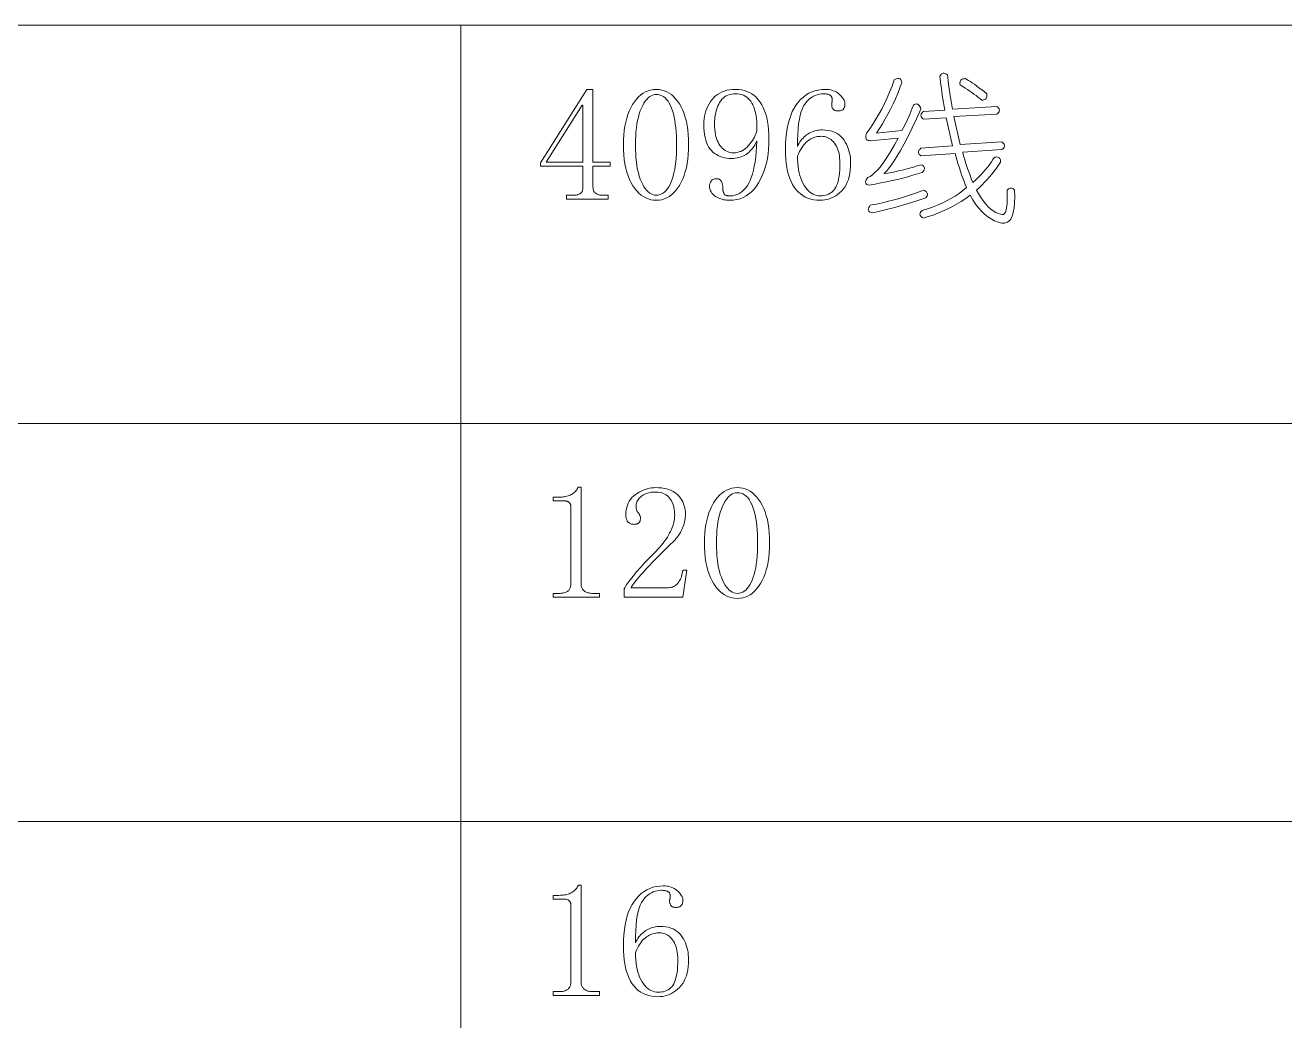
# Model space of a CAD drawing. Extents: x 1 to 297, y 1 to 210.
# Drawn here: x 114.23 to 131.29, y 43.04 to 56.51 of the extents above; entities that cross this region are included whole.
import ezdxf

# ---------------------------------------------------------------- set-up
doc = ezdxf.new("R2010")
doc.units = 0

msp = doc.modelspace()

# ---------------------------------------------------------------- linework, layer by layer
at = {"color": 7, "lineweight": 13}
for p, q in [((1.306, 56.508), (219.321, 56.508)), ((120.132, 56.508), (120.132, 29.565)), ((1.306, 51.119), (219.321, 51.119)), ((1.306, 45.731), (175.108, 45.731))]:
    msp.add_line(p, q, dxfattribs=at)
for points in [[(126, 55.768), (126.017, 55.777), (126.032, 55.783), (126.046, 55.786), (126.058, 55.787), (126.069, 55.785), (126.079, 55.78), (126.087, 55.773), (126.094, 55.762), (126.099, 55.749), (126.103, 55.733), (126.075, 55.659), (126.046, 55.585), (126.015, 55.513), (125.983, 55.443), (125.949, 55.373), (125.914, 55.306), (125.878, 55.239), (125.84, 55.174), (125.801, 55.11), (125.76, 55.048), (126.103, 55.082), (126.12, 55.113), (126.137, 55.145), (126.153, 55.178), (126.169, 55.211), (126.185, 55.245), (126.2, 55.279), (126.215, 55.315), (126.229, 55.351), (126.244, 55.387), (126.258, 55.425), (126.271, 55.434), (126.284, 55.439), (126.296, 55.442), (126.307, 55.441), (126.318, 55.438), (126.328, 55.431), (126.337, 55.421), (126.345, 55.408), (126.353, 55.392), (126.36, 55.373), (126.3, 55.241), (126.242, 55.119), (126.186, 55.007), (126.133, 54.904), (126.082, 54.812), (126.033, 54.73), (125.987, 54.657), (125.944, 54.594), (125.902, 54.542), (125.863, 54.499), (125.911, 54.507), (125.96, 54.515), (126.009, 54.524), (126.058, 54.535), (126.108, 54.546), (126.157, 54.559), (126.208, 54.572), (126.258, 54.587), (126.309, 54.603), (126.36, 54.619), (126.376, 54.612), (126.389, 54.604), (126.398, 54.595), (126.404, 54.586), (126.408, 54.576), (126.408, 54.566), (126.405, 54.554), (126.399, 54.542), (126.39, 54.53), (126.378, 54.516), (126.315, 54.496), (126.25, 54.477), (126.183, 54.458), (126.114, 54.439), (126.043, 54.422), (125.97, 54.405), (125.895, 54.389), (125.818, 54.374), (125.739, 54.359), (125.658, 54.345), (125.642, 54.349), (125.629, 54.354), (125.62, 54.361), (125.614, 54.37), (125.61, 54.379), (125.61, 54.39), (125.613, 54.402), (125.619, 54.416), (125.628, 54.431), (125.64, 54.448), (125.672, 54.462), (125.706, 54.485), (125.742, 54.517), (125.78, 54.557), (125.82, 54.606), (125.863, 54.664), (125.907, 54.73), (125.953, 54.804), (126.001, 54.887), (126.052, 54.979), (125.675, 54.945), (125.659, 54.946), (125.645, 54.949), (125.634, 54.954), (125.625, 54.961), (125.619, 54.971), (125.615, 54.982), (125.614, 54.995), (125.614, 55.011), (125.618, 55.028), (125.623, 55.048), (125.667, 55.107), (125.71, 55.17), (125.751, 55.235), (125.791, 55.303), (125.829, 55.373), (125.866, 55.447), (125.902, 55.523), (125.936, 55.602), (125.969, 55.683)], [(126.72, 55.836), (126.724, 55.798), (126.729, 55.757), (126.734, 55.715), (126.74, 55.672), (126.746, 55.626), (126.753, 55.579), (126.761, 55.53), (126.77, 55.48), (126.779, 55.427), (126.789, 55.373), (127.389, 55.408), (127.401, 55.397), (127.411, 55.387), (127.418, 55.377), (127.422, 55.367), (127.423, 55.356), (127.422, 55.346), (127.418, 55.336), (127.411, 55.325), (127.401, 55.315), (127.389, 55.305), (126.806, 55.271), (126.892, 54.893), (127.458, 54.928), (127.47, 54.917), (127.48, 54.907), (127.486, 54.897), (127.49, 54.887), (127.492, 54.876), (127.49, 54.866), (127.486, 54.856), (127.48, 54.845), (127.47, 54.835), (127.458, 54.825), (126.926, 54.791), (126.934, 54.759), (126.943, 54.725), (126.953, 54.689), (126.965, 54.651), (126.978, 54.611), (126.992, 54.568), (127.008, 54.524), (127.025, 54.478), (127.043, 54.43), (127.063, 54.379), (127.103, 54.417), (127.141, 54.453), (127.176, 54.489), (127.209, 54.525), (127.239, 54.559), (127.267, 54.593), (127.292, 54.626), (127.316, 54.659), (127.336, 54.691), (127.355, 54.722), (127.371, 54.724), (127.386, 54.725), (127.398, 54.723), (127.41, 54.719), (127.419, 54.713), (127.427, 54.706), (127.433, 54.696), (127.437, 54.684), (127.44, 54.67), (127.44, 54.653), (127.412, 54.613), (127.384, 54.573), (127.354, 54.533), (127.322, 54.494), (127.29, 54.456), (127.257, 54.419), (127.223, 54.382), (127.188, 54.346), (127.152, 54.311), (127.115, 54.276), (127.146, 54.221), (127.177, 54.17), (127.209, 54.125), (127.241, 54.084), (127.273, 54.049), (127.306, 54.019), (127.339, 53.994), (127.373, 53.975), (127.406, 53.96), (127.44, 53.951), (127.46, 53.945), (127.477, 53.947), (127.491, 53.958), (127.504, 53.978), (127.513, 54.006), (127.521, 54.043), (127.526, 54.089), (127.528, 54.143), (127.528, 54.205), (127.526, 54.276), (127.536, 54.286), (127.547, 54.293), (127.557, 54.298), (127.567, 54.301), (127.578, 54.302), (127.588, 54.301), (127.598, 54.298), (127.608, 54.293), (127.619, 54.286), (127.629, 54.276), (127.63, 54.185), (127.628, 54.105), (127.621, 54.035), (127.61, 53.975), (127.595, 53.925), (127.576, 53.885), (127.552, 53.856), (127.525, 53.837), (127.493, 53.829), (127.458, 53.831), (127.407, 53.844), (127.358, 53.862), (127.311, 53.886), (127.266, 53.916), (127.222, 53.951), (127.18, 53.991), (127.14, 54.037), (127.101, 54.088), (127.064, 54.145), (127.029, 54.208), (126.967, 54.165), (126.905, 54.124), (126.842, 54.086), (126.779, 54.051), (126.716, 54.019), (126.653, 53.99), (126.589, 53.963), (126.524, 53.939), (126.46, 53.918), (126.395, 53.899), (126.379, 53.906), (126.367, 53.914), (126.357, 53.923), (126.351, 53.932), (126.348, 53.942), (126.347, 53.953), (126.35, 53.964), (126.356, 53.976), (126.365, 53.989), (126.378, 54.002), (126.448, 54.024), (126.517, 54.047), (126.583, 54.073), (126.646, 54.101), (126.708, 54.131), (126.766, 54.162), (126.823, 54.196), (126.877, 54.232), (126.928, 54.27), (126.978, 54.311), (126.961, 54.352), (126.944, 54.395), (126.928, 54.439), (126.912, 54.483), (126.896, 54.529), (126.881, 54.576), (126.866, 54.624), (126.851, 54.673), (126.837, 54.723), (126.823, 54.773), (126.36, 54.739), (126.348, 54.749), (126.338, 54.76), (126.332, 54.77), (126.328, 54.78), (126.326, 54.791), (126.328, 54.801), (126.332, 54.811), (126.338, 54.821), (126.348, 54.832), (126.36, 54.842), (126.789, 54.876), (126.703, 55.253), (126.395, 55.236), (126.382, 55.247), (126.373, 55.257), (126.366, 55.267), (126.362, 55.277), (126.36, 55.288), (126.362, 55.298), (126.366, 55.308), (126.373, 55.319), (126.382, 55.329), (126.395, 55.339), (126.686, 55.356), (126.676, 55.41), (126.667, 55.463), (126.658, 55.513), (126.65, 55.562), (126.643, 55.609), (126.637, 55.655), (126.631, 55.698), (126.626, 55.74), (126.621, 55.781), (126.618, 55.819), (126.625, 55.832), (126.633, 55.842), (126.641, 55.849), (126.65, 55.855), (126.66, 55.858), (126.671, 55.858), (126.682, 55.856), (126.694, 55.852), (126.707, 55.845)], [(126.96, 55.785), (126.982, 55.774), (127.005, 55.76), (127.03, 55.745), (127.056, 55.727), (127.085, 55.708), (127.115, 55.686), (127.146, 55.662), (127.18, 55.637), (127.215, 55.609), (127.252, 55.579), (127.254, 55.563), (127.255, 55.548), (127.253, 55.535), (127.249, 55.524), (127.243, 55.515), (127.235, 55.507), (127.225, 55.501), (127.213, 55.497), (127.199, 55.494), (127.183, 55.493), (127.159, 55.514), (127.133, 55.535), (127.107, 55.555), (127.079, 55.576), (127.05, 55.596), (127.021, 55.617), (126.99, 55.637), (126.958, 55.658), (126.926, 55.679), (126.892, 55.699), (126.889, 55.715), (126.889, 55.73), (126.891, 55.743), (126.895, 55.754), (126.9, 55.763), (126.908, 55.771), (126.918, 55.777), (126.93, 55.781), (126.944, 55.784)], [(121.92, 54.319), (121.921, 54.307), (121.922, 54.297), (121.924, 54.286), (121.926, 54.277), (121.929, 54.268), (121.933, 54.259), (121.937, 54.252), (121.942, 54.245), (121.948, 54.239), (121.955, 54.233), (121.962, 54.229), (121.969, 54.224), (121.978, 54.22), (121.986, 54.217), (121.995, 54.214), (122.005, 54.212), (122.015, 54.21), (122.026, 54.209), (122.037, 54.208), (122.049, 54.208), (122.126, 54.208), (122.126, 54.156), (121.56, 54.156), (121.56, 54.208), (121.655, 54.208), (121.668, 54.208), (121.681, 54.209), (121.692, 54.21), (121.703, 54.212), (121.714, 54.214), (121.723, 54.217), (121.732, 54.22), (121.74, 54.224), (121.747, 54.229), (121.753, 54.233), (121.759, 54.239), (121.764, 54.245), (121.769, 54.252), (121.772, 54.259), (121.776, 54.268), (121.778, 54.277), (121.781, 54.286), (121.782, 54.297), (121.783, 54.307), (121.783, 54.319), (121.783, 54.602), (121.209, 54.602), (121.209, 54.645), (121.835, 55.639), (121.92, 55.639), (121.92, 54.653), (122.152, 54.653), (122.152, 54.602), (121.92, 54.602)], [(122.778, 54.139), (122.74, 54.141), (122.705, 54.147), (122.67, 54.157), (122.636, 54.171), (122.604, 54.188), (122.573, 54.21), (122.543, 54.236), (122.514, 54.265), (122.487, 54.299), (122.46, 54.336), (122.436, 54.377), (122.414, 54.422), (122.395, 54.469), (122.378, 54.52), (122.364, 54.574), (122.352, 54.631), (122.343, 54.692), (122.337, 54.756), (122.333, 54.823), (122.332, 54.893), (122.333, 54.959), (122.337, 55.022), (122.343, 55.082), (122.352, 55.14), (122.363, 55.196), (122.377, 55.248), (122.393, 55.298), (122.411, 55.346), (122.433, 55.391), (122.456, 55.433), (122.482, 55.473), (122.509, 55.507), (122.537, 55.538), (122.567, 55.565), (122.599, 55.588), (122.632, 55.606), (122.666, 55.621), (122.702, 55.631), (122.739, 55.637), (122.778, 55.639), (122.815, 55.637), (122.85, 55.631), (122.885, 55.621), (122.918, 55.608), (122.95, 55.59), (122.981, 55.568), (123.01, 55.543), (123.038, 55.513), (123.065, 55.479), (123.09, 55.442), (123.114, 55.401), (123.135, 55.357), (123.154, 55.31), (123.17, 55.26), (123.184, 55.206), (123.195, 55.15), (123.204, 55.09), (123.21, 55.028), (123.213, 54.962), (123.215, 54.893), (123.213, 54.825), (123.21, 54.759), (123.204, 54.696), (123.195, 54.636), (123.184, 54.58), (123.17, 54.526), (123.154, 54.475), (123.135, 54.427), (123.114, 54.382), (123.09, 54.341), (123.065, 54.302), (123.038, 54.268), (123.01, 54.238), (122.981, 54.212), (122.95, 54.19), (122.918, 54.171), (122.885, 54.157), (122.85, 54.147), (122.815, 54.141)], [(123.798, 54.705), (123.764, 54.706), (123.732, 54.709), (123.701, 54.715), (123.671, 54.722), (123.643, 54.732), (123.617, 54.743), (123.591, 54.757), (123.567, 54.773), (123.545, 54.792), (123.523, 54.812), (123.504, 54.835), (123.486, 54.86), (123.471, 54.888), (123.457, 54.919), (123.446, 54.952), (123.437, 54.988), (123.43, 55.027), (123.425, 55.068), (123.421, 55.112), (123.42, 55.159), (123.422, 55.2), (123.425, 55.239), (123.43, 55.276), (123.438, 55.313), (123.448, 55.348), (123.461, 55.381), (123.475, 55.414), (123.492, 55.444), (123.511, 55.474), (123.532, 55.502), (123.555, 55.528), (123.58, 55.551), (123.607, 55.572), (123.636, 55.59), (123.667, 55.605), (123.7, 55.617), (123.734, 55.627), (123.77, 55.634), (123.809, 55.638), (123.849, 55.639), (123.891, 55.637), (123.931, 55.632), (123.969, 55.624), (124.005, 55.612), (124.04, 55.596), (124.072, 55.577), (124.103, 55.555), (124.132, 55.529), (124.158, 55.5), (124.183, 55.468), (124.206, 55.432), (124.226, 55.393), (124.244, 55.351), (124.26, 55.306), (124.273, 55.258), (124.284, 55.206), (124.292, 55.152), (124.298, 55.095), (124.302, 55.034), (124.303, 54.971), (124.302, 54.9), (124.298, 54.832), (124.291, 54.766), (124.281, 54.702), (124.268, 54.642), (124.252, 54.583), (124.234, 54.527), (124.213, 54.474), (124.189, 54.423), (124.162, 54.375), (124.132, 54.33), (124.101, 54.29), (124.067, 54.255), (124.032, 54.224), (123.994, 54.198), (123.954, 54.177), (123.911, 54.16), (123.867, 54.149), (123.82, 54.142), (123.772, 54.139), (123.75, 54.14), (123.728, 54.141), (123.708, 54.144), (123.688, 54.147), (123.668, 54.152), (123.649, 54.158), (123.631, 54.164), (123.613, 54.172), (123.596, 54.181), (123.579, 54.191), (123.564, 54.201), (123.55, 54.213), (123.537, 54.225), (123.527, 54.237), (123.518, 54.251), (123.511, 54.265), (123.505, 54.279), (123.501, 54.295), (123.498, 54.311), (123.498, 54.328), (123.498, 54.335), (123.498, 54.341), (123.499, 54.348), (123.501, 54.355), (123.503, 54.362), (123.505, 54.369), (123.508, 54.376), (123.511, 54.383), (123.515, 54.389), (123.519, 54.396), (123.524, 54.403), (123.529, 54.409), (123.535, 54.414), (123.541, 54.418), (123.548, 54.422), (123.556, 54.425), (123.564, 54.427), (123.572, 54.429), (123.582, 54.43), (123.592, 54.431), (123.602, 54.43), (123.611, 54.429), (123.62, 54.427), (123.628, 54.424), (123.635, 54.421), (123.641, 54.417), (123.647, 54.412), (123.652, 54.406), (123.657, 54.399), (123.66, 54.392), (123.664, 54.384), (123.667, 54.376), (123.669, 54.368), (123.671, 54.359), (123.673, 54.35), (123.675, 54.341), (123.676, 54.332), (123.677, 54.322), (123.677, 54.312), (123.678, 54.302), (123.678, 54.295), (123.678, 54.289), (123.678, 54.283), (123.679, 54.277), (123.68, 54.271), (123.681, 54.265), (123.682, 54.26), (123.683, 54.255), (123.685, 54.251), (123.686, 54.246), (123.688, 54.242), (123.69, 54.238), (123.691, 54.235), (123.693, 54.231), (123.695, 54.228), (123.696, 54.225), (123.698, 54.223), (123.7, 54.22), (123.702, 54.218), (123.703, 54.216), (123.705, 54.215), (123.707, 54.213), (123.71, 54.212), (123.712, 54.21), (123.715, 54.209), (123.718, 54.208), (123.722, 54.206), (123.725, 54.205), (123.729, 54.204), (123.733, 54.203), (123.738, 54.203), (123.742, 54.202), (123.747, 54.201), (123.751, 54.201), (123.756, 54.2), (123.761, 54.2), (123.765, 54.2), (123.77, 54.199), (123.775, 54.199), (123.78, 54.199), (123.811, 54.201), (123.84, 54.206), (123.868, 54.215), (123.894, 54.227), (123.92, 54.242), (123.944, 54.261), (123.967, 54.283), (123.989, 54.309), (124.01, 54.338), (124.029, 54.371), (124.047, 54.407), (124.064, 54.448), (124.079, 54.494), (124.092, 54.545), (124.104, 54.6), (124.114, 54.66), (124.123, 54.724), (124.13, 54.793), (124.136, 54.867), (124.14, 54.945), (124.131, 54.925), (124.122, 54.905), (124.111, 54.886), (124.099, 54.868), (124.087, 54.851), (124.074, 54.834), (124.059, 54.818), (124.044, 54.802), (124.029, 54.787), (124.012, 54.773), (123.994, 54.76), (123.976, 54.749), (123.957, 54.738), (123.936, 54.73), (123.915, 54.722), (123.894, 54.716), (123.871, 54.711), (123.847, 54.708), (123.823, 54.706)], [(125.023, 55.091), (125.063, 55.089), (125.101, 55.085), (125.136, 55.078), (125.169, 55.069), (125.2, 55.056), (125.228, 55.041), (125.255, 55.023), (125.278, 55.003), (125.3, 54.979), (125.319, 54.953), (125.336, 54.926), (125.351, 54.897), (125.365, 54.868), (125.377, 54.838), (125.386, 54.808), (125.395, 54.777), (125.401, 54.745), (125.405, 54.712), (125.408, 54.679), (125.409, 54.645), (125.408, 54.595), (125.404, 54.547), (125.398, 54.503), (125.389, 54.46), (125.378, 54.421), (125.364, 54.384), (125.348, 54.35), (125.329, 54.318), (125.308, 54.29), (125.285, 54.263), (125.259, 54.24), (125.233, 54.219), (125.207, 54.2), (125.179, 54.184), (125.151, 54.17), (125.122, 54.159), (125.092, 54.15), (125.061, 54.144), (125.03, 54.14), (124.998, 54.139), (124.952, 54.141), (124.909, 54.146), (124.869, 54.155), (124.83, 54.167), (124.794, 54.183), (124.76, 54.202), (124.728, 54.225), (124.699, 54.252), (124.671, 54.281), (124.646, 54.315), (124.623, 54.352), (124.603, 54.391), (124.585, 54.435), (124.569, 54.481), (124.556, 54.53), (124.545, 54.583), (124.537, 54.639), (124.531, 54.697), (124.527, 54.76), (124.526, 54.825), (124.528, 54.902), (124.532, 54.975), (124.539, 55.045), (124.549, 55.111), (124.563, 55.173), (124.579, 55.232), (124.598, 55.287), (124.619, 55.338), (124.644, 55.385), (124.672, 55.429), (124.702, 55.469), (124.734, 55.505), (124.769, 55.536), (124.805, 55.564), (124.843, 55.587), (124.884, 55.606), (124.926, 55.62), (124.971, 55.631), (125.017, 55.637), (125.066, 55.639), (125.09, 55.638), (125.112, 55.636), (125.134, 55.633), (125.155, 55.628), (125.174, 55.622), (125.193, 55.614), (125.211, 55.606), (125.228, 55.595), (125.244, 55.584), (125.259, 55.571), (125.273, 55.557), (125.285, 55.544), (125.296, 55.531), (125.306, 55.518), (125.314, 55.506), (125.32, 55.494), (125.325, 55.483), (125.329, 55.472), (125.331, 55.461), (125.332, 55.451), (125.332, 55.441), (125.331, 55.431), (125.33, 55.422), (125.328, 55.414), (125.326, 55.406), (125.324, 55.398), (125.321, 55.391), (125.318, 55.385), (125.314, 55.379), (125.31, 55.373), (125.306, 55.369), (125.301, 55.364), (125.295, 55.36), (125.288, 55.357), (125.281, 55.354), (125.274, 55.352), (125.266, 55.35), (125.257, 55.349), (125.248, 55.348), (125.238, 55.348), (125.229, 55.348), (125.221, 55.349), (125.214, 55.35), (125.207, 55.351), (125.2, 55.353), (125.194, 55.355), (125.188, 55.358), (125.183, 55.361), (125.178, 55.365), (125.173, 55.369), (125.169, 55.374), (125.166, 55.379), (125.162, 55.384), (125.16, 55.39), (125.157, 55.396), (125.155, 55.403), (125.154, 55.41), (125.153, 55.417), (125.152, 55.425), (125.152, 55.433), (125.152, 55.437), (125.152, 55.44), (125.152, 55.444), (125.153, 55.447), (125.153, 55.451), (125.153, 55.454), (125.154, 55.457), (125.155, 55.461), (125.155, 55.464), (125.156, 55.468), (125.157, 55.471), (125.158, 55.475), (125.158, 55.478), (125.159, 55.481), (125.159, 55.485), (125.16, 55.488), (125.16, 55.492), (125.16, 55.495), (125.16, 55.499), (125.16, 55.502), (125.16, 55.509), (125.159, 55.515), (125.158, 55.521), (125.156, 55.527), (125.154, 55.533), (125.151, 55.539), (125.148, 55.544), (125.144, 55.549), (125.14, 55.553), (125.135, 55.558), (125.129, 55.562), (125.123, 55.565), (125.115, 55.569), (125.107, 55.571), (125.098, 55.574), (125.088, 55.576), (125.078, 55.577), (125.066, 55.578), (125.054, 55.579), (125.04, 55.579), (125.012, 55.578), (124.984, 55.574), (124.957, 55.567), (124.931, 55.558), (124.905, 55.546), (124.881, 55.531), (124.857, 55.514), (124.835, 55.494), (124.813, 55.472), (124.792, 55.446), (124.772, 55.417), (124.755, 55.381), (124.739, 55.338), (124.726, 55.29), (124.715, 55.235), (124.705, 55.174), (124.698, 55.107), (124.693, 55.033), (124.69, 54.954), (124.689, 54.868), (124.7, 54.889), (124.711, 54.91), (124.723, 54.93), (124.736, 54.948), (124.75, 54.965), (124.765, 54.981), (124.78, 54.996), (124.796, 55.01), (124.813, 55.023), (124.83, 55.035), (124.849, 55.045), (124.867, 55.055), (124.886, 55.063), (124.904, 55.071), (124.924, 55.077), (124.943, 55.082), (124.963, 55.086), (124.983, 55.088), (125.003, 55.09)], [(122.778, 55.571), (122.754, 55.569), (122.731, 55.563), (122.709, 55.554), (122.688, 55.541), (122.667, 55.525), (122.647, 55.504), (122.628, 55.48), (122.61, 55.453), (122.593, 55.421), (122.576, 55.386), (122.561, 55.348), (122.547, 55.308), (122.535, 55.265), (122.524, 55.219), (122.515, 55.171), (122.508, 55.12), (122.502, 55.067), (122.498, 55.012), (122.496, 54.954), (122.495, 54.893), (122.496, 54.83), (122.498, 54.769), (122.502, 54.711), (122.508, 54.656), (122.515, 54.604), (122.524, 54.555), (122.535, 54.509), (122.547, 54.466), (122.561, 54.425), (122.576, 54.388), (122.593, 54.354), (122.61, 54.323), (122.628, 54.296), (122.647, 54.273), (122.667, 54.253), (122.688, 54.237), (122.709, 54.224), (122.731, 54.215), (122.754, 54.21), (122.778, 54.208), (122.803, 54.21), (122.827, 54.215), (122.85, 54.224), (122.872, 54.237), (122.892, 54.253), (122.912, 54.273), (122.93, 54.296), (122.948, 54.323), (122.964, 54.354), (122.979, 54.388), (122.993, 54.425), (123.005, 54.466), (123.016, 54.509), (123.026, 54.555), (123.034, 54.604), (123.04, 54.656), (123.045, 54.711), (123.049, 54.769), (123.051, 54.83), (123.052, 54.893), (123.051, 54.954), (123.049, 55.012), (123.046, 55.067), (123.041, 55.12), (123.035, 55.171), (123.027, 55.219), (123.018, 55.265), (123.008, 55.308), (122.996, 55.348), (122.983, 55.386), (122.969, 55.421), (122.953, 55.453), (122.936, 55.48), (122.917, 55.504), (122.898, 55.525), (122.876, 55.541), (122.854, 55.554), (122.83, 55.563), (122.804, 55.569)], [(123.566, 55.168), (123.567, 55.131), (123.569, 55.096), (123.573, 55.063), (123.578, 55.031), (123.584, 55.002), (123.592, 54.974), (123.602, 54.948), (123.613, 54.924), (123.625, 54.901), (123.639, 54.881), (123.654, 54.862), (123.67, 54.845), (123.686, 54.83), (123.703, 54.817), (123.721, 54.807), (123.74, 54.798), (123.76, 54.791), (123.78, 54.786), (123.801, 54.783), (123.823, 54.782), (123.849, 54.783), (123.873, 54.787), (123.897, 54.793), (123.921, 54.801), (123.943, 54.812), (123.965, 54.825), (123.986, 54.841), (124.007, 54.859), (124.027, 54.879), (124.046, 54.902), (124.064, 54.926), (124.08, 54.949), (124.094, 54.972), (124.106, 54.995), (124.117, 55.018), (124.125, 55.04), (124.132, 55.062), (124.137, 55.083), (124.139, 55.104), (124.14, 55.125), (124.14, 55.165), (124.138, 55.204), (124.134, 55.241), (124.129, 55.276), (124.123, 55.31), (124.116, 55.342), (124.107, 55.373), (124.097, 55.402), (124.085, 55.429), (124.072, 55.455), (124.057, 55.478), (124.041, 55.5), (124.023, 55.518), (124.003, 55.534), (123.982, 55.548), (123.959, 55.559), (123.934, 55.568), (123.907, 55.574), (123.879, 55.578), (123.849, 55.579), (123.821, 55.578), (123.794, 55.575), (123.769, 55.569), (123.745, 55.561), (123.723, 55.55), (123.702, 55.537), (123.683, 55.522), (123.665, 55.505), (123.649, 55.485), (123.635, 55.463), (123.622, 55.44), (123.61, 55.415), (123.6, 55.388), (123.591, 55.361), (123.583, 55.332), (123.577, 55.301), (123.572, 55.27), (123.569, 55.237), (123.567, 55.203)], [(121.775, 55.425), (121.286, 54.653), (121.783, 54.653), (121.783, 55.425)], [(124.689, 54.739), (124.69, 54.689), (124.693, 54.641), (124.697, 54.595), (124.703, 54.552), (124.711, 54.511), (124.721, 54.472), (124.733, 54.436), (124.747, 54.402), (124.762, 54.37), (124.779, 54.341), (124.797, 54.314), (124.817, 54.29), (124.836, 54.268), (124.857, 54.25), (124.879, 54.235), (124.901, 54.222), (124.924, 54.212), (124.948, 54.205), (124.972, 54.201), (124.998, 54.199), (125.023, 54.2), (125.047, 54.203), (125.069, 54.208), (125.091, 54.214), (125.111, 54.223), (125.13, 54.233), (125.148, 54.245), (125.165, 54.259), (125.18, 54.276), (125.195, 54.293), (125.208, 54.314), (125.219, 54.338), (125.23, 54.365), (125.239, 54.395), (125.246, 54.428), (125.252, 54.465), (125.257, 54.505), (125.261, 54.549), (125.263, 54.595), (125.263, 54.645), (125.263, 54.678), (125.26, 54.71), (125.257, 54.741), (125.252, 54.77), (125.245, 54.797), (125.237, 54.823), (125.228, 54.847), (125.217, 54.87), (125.204, 54.891), (125.19, 54.911), (125.176, 54.928), (125.16, 54.945), (125.144, 54.959), (125.127, 54.971), (125.11, 54.981), (125.092, 54.99), (125.074, 54.996), (125.055, 55.001), (125.035, 55.004), (125.015, 55.005), (124.996, 55.004), (124.978, 55.003), (124.959, 55), (124.941, 54.996), (124.924, 54.991), (124.906, 54.985), (124.889, 54.978), (124.872, 54.969), (124.855, 54.96), (124.839, 54.949), (124.823, 54.937), (124.807, 54.923), (124.791, 54.907), (124.776, 54.889), (124.761, 54.869), (124.746, 54.847), (124.731, 54.823), (124.717, 54.797), (124.703, 54.769)], [(126.395, 54.276), (126.41, 54.269), (126.424, 54.261), (126.434, 54.253), (126.441, 54.243), (126.446, 54.233), (126.448, 54.223), (126.448, 54.211), (126.444, 54.199), (126.438, 54.187), (126.429, 54.173), (126.36, 54.15), (126.29, 54.127), (126.22, 54.105), (126.149, 54.083), (126.078, 54.062), (126.005, 54.042), (125.932, 54.022), (125.858, 54.003), (125.784, 53.985), (125.709, 53.968), (125.69, 53.972), (125.675, 53.977), (125.663, 53.984), (125.654, 53.992), (125.649, 54.002), (125.647, 54.013), (125.649, 54.025), (125.654, 54.039), (125.663, 54.054), (125.675, 54.071), (125.759, 54.088), (125.841, 54.106), (125.92, 54.125), (125.996, 54.145), (126.069, 54.165), (126.14, 54.186), (126.208, 54.207), (126.273, 54.23), (126.335, 54.253)], [(121.758, 50.259), (121.758, 48.956), (121.758, 48.943), (121.759, 48.93), (121.761, 48.918), (121.764, 48.907), (121.768, 48.896), (121.773, 48.886), (121.779, 48.877), (121.785, 48.869), (121.792, 48.861), (121.8, 48.853), (121.809, 48.847), (121.819, 48.841), (121.829, 48.836), (121.84, 48.831), (121.852, 48.828), (121.864, 48.825), (121.877, 48.822), (121.891, 48.821), (121.905, 48.819), (121.92, 48.819), (122.006, 48.819), (122.006, 48.768), (121.38, 48.768), (121.38, 48.819), (121.458, 48.819), (121.474, 48.819), (121.49, 48.821), (121.505, 48.822), (121.519, 48.825), (121.531, 48.828), (121.543, 48.831), (121.554, 48.836), (121.565, 48.841), (121.574, 48.847), (121.582, 48.853), (121.589, 48.861), (121.596, 48.869), (121.602, 48.877), (121.607, 48.886), (121.611, 48.896), (121.614, 48.907), (121.617, 48.918), (121.619, 48.93), (121.62, 48.943), (121.62, 48.956), (121.62, 49.993), (121.62, 50), (121.62, 50.007), (121.618, 50.013), (121.617, 50.019), (121.615, 50.025), (121.613, 50.03), (121.61, 50.035), (121.607, 50.04), (121.603, 50.045), (121.599, 50.049), (121.594, 50.053), (121.59, 50.057), (121.584, 50.06), (121.578, 50.063), (121.572, 50.065), (121.566, 50.067), (121.558, 50.069), (121.551, 50.07), (121.543, 50.07), (121.535, 50.071), (121.38, 50.071), (121.38, 50.122), (121.458, 50.122), (121.478, 50.122), (121.497, 50.123), (121.516, 50.125), (121.534, 50.127), (121.551, 50.131), (121.567, 50.134), (121.583, 50.139), (121.597, 50.144), (121.611, 50.15), (121.625, 50.156), (121.637, 50.163), (121.649, 50.171), (121.661, 50.18), (121.671, 50.189), (121.681, 50.199), (121.691, 50.21), (121.7, 50.221), (121.708, 50.233), (121.716, 50.246), (121.723, 50.259)], [(123.026, 49.873), (123.025, 49.904), (123.023, 49.932), (123.02, 49.959), (123.015, 49.985), (123.009, 50.009), (123.001, 50.032), (122.993, 50.054), (122.982, 50.074), (122.971, 50.092), (122.958, 50.109), (122.943, 50.125), (122.927, 50.138), (122.91, 50.151), (122.892, 50.161), (122.872, 50.17), (122.851, 50.178), (122.828, 50.183), (122.804, 50.187), (122.779, 50.19), (122.752, 50.191), (122.732, 50.19), (122.712, 50.188), (122.693, 50.186), (122.674, 50.182), (122.656, 50.177), (122.639, 50.171), (122.623, 50.163), (122.606, 50.155), (122.591, 50.145), (122.576, 50.135), (122.562, 50.123), (122.55, 50.111), (122.539, 50.099), (122.53, 50.085), (122.521, 50.072), (122.515, 50.057), (122.51, 50.042), (122.506, 50.027), (122.504, 50.01), (122.503, 49.993), (122.504, 49.983), (122.504, 49.974), (122.506, 49.964), (122.508, 49.955), (122.511, 49.946), (122.514, 49.938), (122.518, 49.93), (122.522, 49.922), (122.528, 49.915), (122.533, 49.908), (122.539, 49.901), (122.544, 49.894), (122.549, 49.887), (122.552, 49.88), (122.556, 49.873), (122.558, 49.867), (122.561, 49.86), (122.562, 49.853), (122.563, 49.846), (122.563, 49.839), (122.563, 49.831), (122.562, 49.823), (122.561, 49.815), (122.56, 49.808), (122.558, 49.802), (122.556, 49.795), (122.553, 49.79), (122.55, 49.784), (122.546, 49.779), (122.542, 49.775), (122.537, 49.771), (122.532, 49.767), (122.527, 49.764), (122.521, 49.761), (122.515, 49.759), (122.508, 49.757), (122.501, 49.755), (122.494, 49.754), (122.486, 49.754), (122.478, 49.753), (122.467, 49.754), (122.458, 49.755), (122.449, 49.756), (122.44, 49.758), (122.431, 49.761), (122.424, 49.764), (122.416, 49.768), (122.409, 49.773), (122.402, 49.778), (122.396, 49.783), (122.39, 49.79), (122.385, 49.797), (122.381, 49.805), (122.377, 49.814), (122.374, 49.823), (122.371, 49.833), (122.369, 49.844), (122.367, 49.856), (122.366, 49.869), (122.366, 49.882), (122.367, 49.917), (122.371, 49.951), (122.378, 49.982), (122.387, 50.012), (122.398, 50.041), (122.412, 50.067), (122.429, 50.092), (122.448, 50.115), (122.47, 50.137), (122.495, 50.156), (122.521, 50.174), (122.547, 50.19), (122.573, 50.204), (122.6, 50.217), (122.628, 50.227), (122.655, 50.235), (122.683, 50.242), (122.711, 50.247), (122.74, 50.25), (122.769, 50.251), (122.809, 50.25), (122.847, 50.246), (122.883, 50.241), (122.916, 50.234), (122.948, 50.225), (122.977, 50.214), (123.004, 50.2), (123.03, 50.185), (123.052, 50.167), (123.073, 50.148), (123.092, 50.127), (123.109, 50.105), (123.124, 50.081), (123.136, 50.057), (123.147, 50.032), (123.156, 50.006), (123.163, 49.979), (123.168, 49.95), (123.171, 49.921), (123.172, 49.891), (123.171, 49.87), (123.17, 49.849), (123.168, 49.829), (123.164, 49.808), (123.16, 49.788), (123.155, 49.767), (123.149, 49.747), (123.142, 49.726), (123.134, 49.705), (123.125, 49.685), (123.115, 49.664), (123.104, 49.644), (123.091, 49.624), (123.078, 49.604), (123.064, 49.584), (123.048, 49.565), (123.031, 49.545), (123.014, 49.526), (122.995, 49.507), (122.975, 49.488), (122.926, 49.441), (122.88, 49.395), (122.836, 49.352), (122.794, 49.31), (122.755, 49.27), (122.718, 49.232), (122.683, 49.196), (122.651, 49.161), (122.621, 49.129), (122.593, 49.098), (122.568, 49.069), (122.544, 49.042), (122.523, 49.017), (122.504, 48.993), (122.487, 48.972), (122.472, 48.953), (122.46, 48.936), (122.449, 48.921), (122.441, 48.908), (122.435, 48.896), (122.94, 48.896), (122.956, 48.897), (122.97, 48.899), (122.984, 48.902), (122.998, 48.906), (123.011, 48.911), (123.024, 48.918), (123.036, 48.926), (123.047, 48.935), (123.058, 48.945), (123.069, 48.956), (123.079, 48.969), (123.088, 48.983), (123.097, 48.998), (123.105, 49.014), (123.112, 49.031), (123.118, 49.05), (123.124, 49.07), (123.129, 49.091), (123.134, 49.113), (123.138, 49.136), (123.189, 49.136), (123.138, 48.768), (122.34, 48.768), (122.34, 48.879), (122.35, 48.895), (122.36, 48.912), (122.371, 48.929), (122.384, 48.948), (122.397, 48.967), (122.412, 48.987), (122.428, 49.008), (122.445, 49.03), (122.463, 49.053), (122.482, 49.076), (122.502, 49.101), (122.524, 49.126), (122.547, 49.152), (122.571, 49.179), (122.596, 49.207), (122.623, 49.236), (122.651, 49.265), (122.681, 49.296), (122.711, 49.327), (122.743, 49.359), (122.772, 49.388), (122.798, 49.417), (122.824, 49.445), (122.848, 49.473), (122.87, 49.501), (122.89, 49.528), (122.909, 49.555), (122.927, 49.581), (122.943, 49.608), (122.958, 49.633), (122.971, 49.659), (122.982, 49.684), (122.993, 49.709), (123.001, 49.734), (123.009, 49.758), (123.015, 49.782), (123.02, 49.805), (123.023, 49.828), (123.025, 49.851)], [(123.875, 48.751), (123.838, 48.753), (123.802, 48.758), (123.767, 48.768), (123.733, 48.782), (123.701, 48.8), (123.67, 48.822), (123.64, 48.847), (123.611, 48.877), (123.584, 48.91), (123.558, 48.948), (123.533, 48.989), (123.511, 49.033), (123.492, 49.081), (123.475, 49.131), (123.461, 49.186), (123.45, 49.243), (123.441, 49.304), (123.434, 49.367), (123.43, 49.434), (123.429, 49.505), (123.43, 49.57), (123.434, 49.633), (123.44, 49.694), (123.449, 49.752), (123.46, 49.807), (123.474, 49.86), (123.49, 49.91), (123.509, 49.957), (123.53, 50.002), (123.553, 50.045), (123.579, 50.084), (123.606, 50.119), (123.634, 50.15), (123.664, 50.177), (123.696, 50.199), (123.729, 50.218), (123.763, 50.232), (123.799, 50.242), (123.836, 50.249), (123.875, 50.251), (123.912, 50.249), (123.948, 50.243), (123.982, 50.233), (124.015, 50.219), (124.047, 50.201), (124.078, 50.18), (124.107, 50.154), (124.135, 50.124), (124.162, 50.091), (124.188, 50.053), (124.211, 50.012), (124.232, 49.968), (124.251, 49.921), (124.267, 49.871), (124.281, 49.818), (124.292, 49.761), (124.301, 49.702), (124.307, 49.639), (124.311, 49.574), (124.312, 49.505), (124.311, 49.436), (124.307, 49.37), (124.301, 49.307), (124.292, 49.248), (124.281, 49.191), (124.267, 49.137), (124.251, 49.086), (124.232, 49.039), (124.211, 48.994), (124.188, 48.952), (124.162, 48.914), (124.135, 48.879), (124.107, 48.849), (124.078, 48.823), (124.047, 48.801), (124.015, 48.783), (123.982, 48.769), (123.948, 48.759), (123.912, 48.753)], [(123.875, 50.182), (123.851, 50.18), (123.828, 50.175), (123.806, 50.165), (123.785, 50.153), (123.764, 50.136), (123.745, 50.116), (123.726, 50.092), (123.707, 50.064), (123.69, 50.033), (123.673, 49.998), (123.658, 49.96), (123.644, 49.919), (123.632, 49.876), (123.621, 49.83), (123.612, 49.782), (123.605, 49.732), (123.599, 49.679), (123.595, 49.623), (123.593, 49.565), (123.592, 49.505), (123.593, 49.441), (123.595, 49.38), (123.599, 49.323), (123.605, 49.268), (123.612, 49.216), (123.621, 49.166), (123.632, 49.12), (123.644, 49.077), (123.658, 49.037), (123.673, 48.999), (123.69, 48.965), (123.707, 48.934), (123.726, 48.907), (123.745, 48.884), (123.764, 48.864), (123.785, 48.848), (123.806, 48.835), (123.828, 48.826), (123.851, 48.821), (123.875, 48.819), (123.9, 48.821), (123.924, 48.826), (123.947, 48.835), (123.969, 48.848), (123.989, 48.864), (124.009, 48.884), (124.027, 48.907), (124.045, 48.934), (124.061, 48.965), (124.076, 48.999), (124.09, 49.037), (124.102, 49.077), (124.113, 49.12), (124.123, 49.166), (124.131, 49.216), (124.137, 49.268), (124.142, 49.323), (124.146, 49.38), (124.148, 49.441), (124.149, 49.505), (124.148, 49.565), (124.146, 49.623), (124.143, 49.679), (124.138, 49.732), (124.132, 49.782), (124.124, 49.83), (124.115, 49.876), (124.105, 49.919), (124.093, 49.96), (124.08, 49.998), (124.066, 50.033), (124.05, 50.064), (124.033, 50.092), (124.015, 50.116), (123.995, 50.136), (123.973, 50.153), (123.951, 50.165), (123.927, 50.175), (123.901, 50.18)], [(121.758, 44.871), (121.758, 43.568), (121.758, 43.554), (121.759, 43.542), (121.761, 43.53), (121.764, 43.518), (121.768, 43.508), (121.773, 43.498), (121.779, 43.489), (121.785, 43.48), (121.792, 43.472), (121.8, 43.465), (121.809, 43.458), (121.819, 43.453), (121.829, 43.447), (121.84, 43.443), (121.852, 43.439), (121.864, 43.436), (121.877, 43.434), (121.891, 43.432), (121.905, 43.431), (121.92, 43.431), (122.006, 43.431), (122.006, 43.379), (121.38, 43.379), (121.38, 43.431), (121.458, 43.431), (121.474, 43.431), (121.49, 43.432), (121.505, 43.434), (121.519, 43.436), (121.531, 43.439), (121.543, 43.443), (121.554, 43.447), (121.565, 43.453), (121.574, 43.458), (121.582, 43.465), (121.589, 43.472), (121.596, 43.48), (121.602, 43.489), (121.607, 43.498), (121.611, 43.508), (121.614, 43.518), (121.617, 43.53), (121.619, 43.542), (121.62, 43.554), (121.62, 43.568), (121.62, 44.605), (121.62, 44.612), (121.62, 44.618), (121.618, 44.624), (121.617, 44.63), (121.615, 44.636), (121.613, 44.641), (121.61, 44.647), (121.607, 44.651), (121.603, 44.656), (121.599, 44.661), (121.594, 44.665), (121.59, 44.668), (121.584, 44.672), (121.578, 44.674), (121.572, 44.677), (121.566, 44.679), (121.558, 44.68), (121.551, 44.681), (121.543, 44.682), (121.535, 44.682), (121.38, 44.682), (121.38, 44.733), (121.458, 44.733), (121.478, 44.734), (121.497, 44.735), (121.516, 44.737), (121.534, 44.739), (121.551, 44.742), (121.567, 44.746), (121.583, 44.75), (121.597, 44.755), (121.611, 44.761), (121.625, 44.768), (121.637, 44.775), (121.649, 44.783), (121.661, 44.791), (121.671, 44.801), (121.681, 44.811), (121.691, 44.821), (121.7, 44.833), (121.708, 44.845), (121.716, 44.857), (121.723, 44.871)], [(122.829, 44.313), (122.869, 44.312), (122.907, 44.308), (122.942, 44.301), (122.975, 44.291), (123.006, 44.279), (123.034, 44.264), (123.06, 44.246), (123.084, 44.226), (123.106, 44.202), (123.125, 44.176), (123.142, 44.149), (123.157, 44.12), (123.171, 44.091), (123.182, 44.061), (123.192, 44.031), (123.2, 43.999), (123.207, 43.967), (123.211, 43.935), (123.214, 43.902), (123.215, 43.868), (123.213, 43.818), (123.21, 43.77), (123.204, 43.725), (123.195, 43.683), (123.184, 43.644), (123.17, 43.607), (123.154, 43.573), (123.135, 43.541), (123.114, 43.512), (123.09, 43.486), (123.065, 43.463), (123.039, 43.442), (123.012, 43.423), (122.985, 43.407), (122.956, 43.393), (122.927, 43.382), (122.898, 43.373), (122.867, 43.367), (122.835, 43.363), (122.803, 43.362), (122.758, 43.364), (122.715, 43.369), (122.674, 43.378), (122.636, 43.39), (122.6, 43.406), (122.566, 43.425), (122.534, 43.448), (122.504, 43.474), (122.477, 43.504), (122.452, 43.538), (122.429, 43.574), (122.409, 43.614), (122.391, 43.657), (122.375, 43.704), (122.362, 43.753), (122.351, 43.806), (122.343, 43.861), (122.337, 43.92), (122.333, 43.982), (122.332, 44.048), (122.333, 44.125), (122.338, 44.198), (122.345, 44.268), (122.355, 44.334), (122.368, 44.396), (122.384, 44.455), (122.403, 44.509), (122.425, 44.561), (122.45, 44.608), (122.478, 44.652), (122.508, 44.692), (122.54, 44.728), (122.574, 44.759), (122.611, 44.786), (122.649, 44.81), (122.689, 44.828), (122.732, 44.843), (122.777, 44.854), (122.823, 44.86), (122.872, 44.862), (122.895, 44.861), (122.918, 44.859), (122.94, 44.856), (122.96, 44.851), (122.98, 44.845), (122.999, 44.837), (123.017, 44.828), (123.034, 44.818), (123.05, 44.806), (123.065, 44.793), (123.079, 44.78), (123.091, 44.767), (123.102, 44.754), (123.111, 44.741), (123.119, 44.729), (123.126, 44.717), (123.131, 44.706), (123.135, 44.695), (123.137, 44.684), (123.138, 44.673), (123.137, 44.663), (123.137, 44.654), (123.136, 44.645), (123.134, 44.636), (123.132, 44.628), (123.13, 44.621), (123.127, 44.614), (123.124, 44.608), (123.12, 44.602), (123.116, 44.596), (123.112, 44.591), (123.106, 44.587), (123.101, 44.583), (123.094, 44.58), (123.087, 44.577), (123.08, 44.575), (123.071, 44.573), (123.063, 44.572), (123.053, 44.571), (123.043, 44.571), (123.035, 44.571), (123.027, 44.571), (123.019, 44.573), (123.012, 44.574), (123.006, 44.576), (123, 44.578), (122.994, 44.581), (122.988, 44.584), (122.983, 44.588), (122.979, 44.592), (122.975, 44.597), (122.971, 44.601), (122.968, 44.607), (122.965, 44.613), (122.963, 44.619), (122.961, 44.625), (122.959, 44.633), (122.958, 44.64), (122.958, 44.648), (122.958, 44.656), (122.958, 44.66), (122.958, 44.663), (122.958, 44.667), (122.958, 44.67), (122.959, 44.673), (122.959, 44.677), (122.96, 44.68), (122.96, 44.684), (122.961, 44.687), (122.962, 44.691), (122.963, 44.694), (122.963, 44.697), (122.964, 44.701), (122.965, 44.704), (122.965, 44.708), (122.965, 44.711), (122.966, 44.715), (122.966, 44.718), (122.966, 44.721), (122.966, 44.725), (122.966, 44.732), (122.965, 44.738), (122.964, 44.744), (122.962, 44.75), (122.96, 44.756), (122.957, 44.761), (122.954, 44.767), (122.95, 44.771), (122.945, 44.776), (122.94, 44.781), (122.935, 44.785), (122.928, 44.788), (122.921, 44.792), (122.913, 44.794), (122.904, 44.797), (122.894, 44.799), (122.883, 44.8), (122.872, 44.801), (122.859, 44.802), (122.846, 44.802), (122.817, 44.801), (122.79, 44.797), (122.763, 44.79), (122.736, 44.781), (122.711, 44.769), (122.687, 44.754), (122.663, 44.737), (122.64, 44.717), (122.619, 44.694), (122.598, 44.669), (122.578, 44.639), (122.561, 44.603), (122.545, 44.561), (122.532, 44.513), (122.52, 44.458), (122.511, 44.397), (122.504, 44.33), (122.499, 44.256), (122.496, 44.177), (122.495, 44.091), (122.505, 44.112), (122.517, 44.133), (122.529, 44.152), (122.542, 44.171), (122.556, 44.188), (122.57, 44.204), (122.586, 44.219), (122.602, 44.233), (122.619, 44.246), (122.636, 44.258), (122.654, 44.268), (122.673, 44.278), (122.691, 44.286), (122.71, 44.293), (122.729, 44.3), (122.749, 44.305), (122.768, 44.308), (122.788, 44.311), (122.809, 44.313)], [(122.495, 43.962), (122.496, 43.912), (122.498, 43.864), (122.503, 43.818), (122.509, 43.775), (122.517, 43.734), (122.527, 43.695), (122.539, 43.659), (122.552, 43.625), (122.568, 43.593), (122.585, 43.563), (122.603, 43.537), (122.622, 43.513), (122.642, 43.491), (122.663, 43.473), (122.684, 43.457), (122.707, 43.445), (122.73, 43.435), (122.753, 43.428), (122.778, 43.423), (122.803, 43.422), (122.828, 43.423), (122.852, 43.426), (122.875, 43.43), (122.897, 43.437), (122.917, 43.446), (122.936, 43.456), (122.954, 43.468), (122.971, 43.482), (122.986, 43.498), (123, 43.516), (123.013, 43.537), (123.025, 43.561), (123.035, 43.588), (123.044, 43.618), (123.052, 43.651), (123.058, 43.688), (123.063, 43.728), (123.066, 43.771), (123.068, 43.818), (123.069, 43.868), (123.068, 43.901), (123.066, 43.933), (123.062, 43.964), (123.057, 43.993), (123.051, 44.02), (123.043, 44.046), (123.033, 44.07), (123.022, 44.093), (123.01, 44.114), (122.996, 44.133), (122.981, 44.151), (122.966, 44.167), (122.95, 44.182), (122.933, 44.194), (122.916, 44.204), (122.898, 44.213), (122.879, 44.219), (122.86, 44.224), (122.841, 44.227), (122.82, 44.228), (122.802, 44.227), (122.783, 44.225), (122.765, 44.223), (122.747, 44.219), (122.729, 44.214), (122.712, 44.208), (122.695, 44.2), (122.678, 44.192), (122.661, 44.183), (122.645, 44.172), (122.629, 44.16), (122.613, 44.146), (122.597, 44.13), (122.582, 44.112), (122.566, 44.092), (122.552, 44.07), (122.537, 44.046), (122.523, 44.02), (122.509, 43.992)]]:
    msp.add_lwpolyline(points, close=True, dxfattribs=at)

doc.saveas('drawing.dxf')
